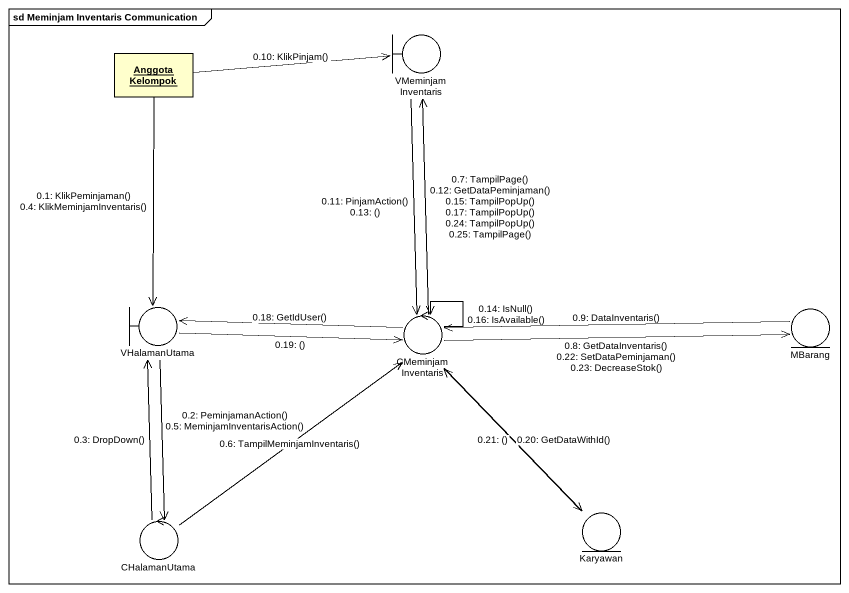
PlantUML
@startuml
mainframe sd Meminjam Inventaris Communication
allowmixing
hide circle
hide empty members
boundary VMeminjamInventaris
object "Anggota Kelompok" as Anggota_Kelompok
boundary VHalamanUtama
control CMeminjamInventaris
entity MBarang
entity Karyawan
control CHalamanUtama
Anggota_Kelompok --> VHalamanUtama : 0.1: KlikPeminjaman()\n0.4: KlikMeminjamInventaris()
VHalamanUtama --> CHalamanUtama : 0.2: PeminjamanAction()\n0.5: MeminjamInventarisAction()
CHalamanUtama -up-> VHalamanUtama : 0.3: DropDown()
CHalamanUtama -up-> CMeminjamInventaris : 0.6: TampilMeminjamInventaris()
CMeminjamInventaris -up-> VMeminjamInventaris : 0.7: TampilPage()\n0.12: GetDataPeminjaman()\n0.15: TampilPopUp()\n0.17: TampilPopUp()\n0.24: TampilPopUp()\n0.25: TampilPage()
CMeminjamInventaris -right-> MBarang : 0.8: GetDataInventaris()\n0.22: SetDataPeminjaman()\n0.23: DecreaseStok()
MBarang -left-> CMeminjamInventaris : 0.9: DataInventaris()
Anggota_Kelompok -right-> VMeminjamInventaris : 0.10: KlikPinjam()
VMeminjamInventaris --> CMeminjamInventaris : 0.11: PinjamAction()\n0.13: ()
CMeminjamInventaris --> CMeminjamInventaris : 0.14: IsNull()\n0.16: IsAvailable()
CMeminjamInventaris -left-> VHalamanUtama : 0.18: GetIdUser()
VHalamanUtama -right-> CMeminjamInventaris : 0.19: ()
CMeminjamInventaris --> Karyawan : 0.20: GetDataWithId()
Karyawan -up-> CMeminjamInventaris : 0.21: ()
@enduml
